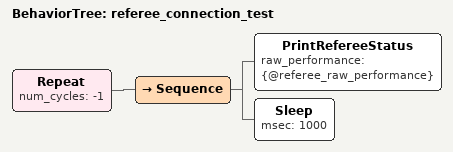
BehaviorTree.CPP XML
<?xml version="1.0" encoding="UTF-8"?>
<root BTCPP_format="4">
  <BehaviorTree ID="referee_connection_test">
    <Repeat num_cycles="-1">
      <Sequence>
        <PrintRefereeStatus raw_performance="{@referee_raw_performance}"/>
        <Sleep msec="1000"/>
      </Sequence>
    </Repeat>
  </BehaviorTree>
</root>
